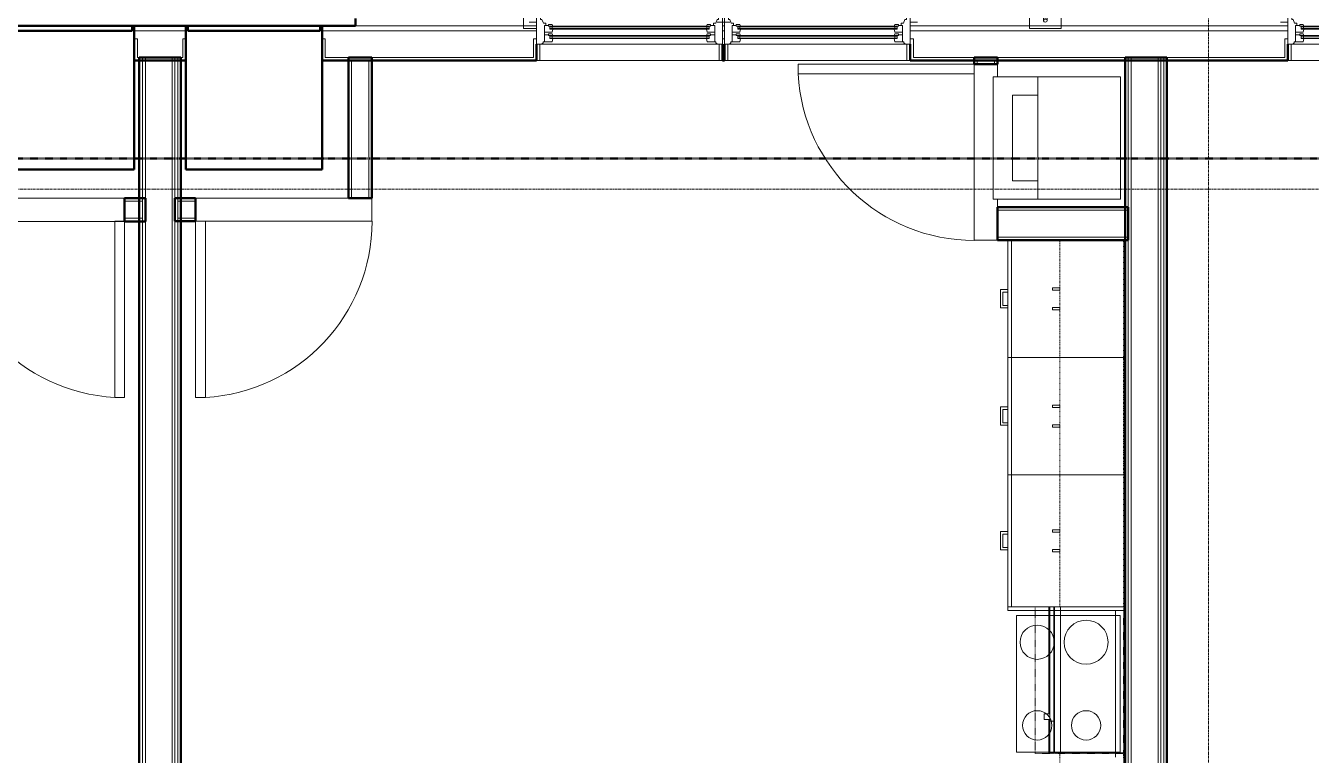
# Model space of a CAD drawing. Header units: inches. Extents: x -4235 to -464, y 9767 to 12359.
# Drawn here: x -2742.2 to -2479.3, y 10700.4 to 10849.7 of the extents above; entities that cross this region are included whole.
import ezdxf

# ---------------------------------------------------------------- set-up
doc = ezdxf.new("R2010")
doc.units = ezdxf.units.IN
doc.header["$MEASUREMENT"] = 0
for name, pattern in [('Dash', [0.25, 0.125, -0.125]), ('Dash 1_16_', [0.125, 0.0625, -0.0625]), ('Grid Line 1_2_', [0.875, 0.5, -0.125, 0.125, -0.125]), ('Overhead', [0.15625, 0.09375, -0.0625])]:
    doc.linetypes.add(name, pattern=pattern)
for name, color, linetype, lineweight in [('0-1', 7, 'Continuous', 5), ('0-2', 10, 'Continuous', 9), ('A-DOOR-1', 10, 'Continuous', 9), ('A-DOOR-2', 50, 'Continuous', 20), ('A-GENM', 5, 'Continuous', 9), ('A-GENM-4', 5, 'Continuous', 50), ('A-GLAZ-1', 151, 'Continuous', 9), ('A-GLAZ-2', 151, 'Continuous', 20), ('A-WALL', 113, 'Continuous', 13), ('A-WALL-1', 7, 'Continuous', 50), ('A-WALL-2', 250, 'Continuous', 13), ('A-WALL-3', 10, 'Continuous', 9), ('A-WALL-4', 254, 'Continuous', 9), ('A-WALL-5', 113, 'Continuous', 9), ('A-WALL-6', 113, 'Continuous', 50), ('C-PROP-LINE-1', 91, 'Dash 1_16_', 50), ('I-WALL-1', 7, 'Continuous', 50), ('P-SANR-FIXT-1', 10, 'Continuous', 9), ('Q-CASE-1', 254, 'Continuous', 9), ('Q-CASE-2', 10, 'Continuous', 9), ('Q-CASE-3', 254, 'Dash', 9), ('Q-CASE-4', 10, 'Dash', 9), ('Q-SPCQ-1', 10, 'Continuous', 9), ('Q-SPCQ-2', 91, 'Overhead', 9), ('S-GRID-1', 1, 'Grid Line 1_2_', 9)]:
    doc.layers.add(name, color=color, linetype=linetype, lineweight=lineweight)

# ---------------------------------------------------------------- blocks, each defined once
blk = doc.blocks.new('SWING - SINGLE - FLUSH - 36_ x 80_ - OFFSET PIVOT DOOR AT MAGIC PAK AND WASHER_DRYER-3199415-BACKGROUND - RCP - 2ND FLOOR')
at = {"layer": 'A-DOOR-1'}
blk.add_arc((18, -2.37), 36.07, 180, 266.8211, dxfattribs=at)
at = {"layer": 'A-DOOR-2'}
for p, q in [((16, -2.37), (16, -38.39)), ((18, -2.37), (16, -2.37)), ((18, -2.37), (18, -38.39)), ((18, -38.39), (16, -38.39))]:
    blk.add_line(p, q, dxfattribs=at)
blk = doc.blocks.new('SWING - SINGLE - FLUSH - 36_ x 80_ - OFFSET PIVOT DOOR AT MAGIC PAK AND WASHER_DRYER-3199414-BACKGROUND - RCP - 2ND FLOOR')
at = {"layer": 'A-DOOR-1'}
blk.add_arc((18, 2.37), 36.07, 93.1789, 180, dxfattribs=at)
at = {"layer": 'A-DOOR-2'}
for p, q in [((16, 2.37), (16, 38.39)), ((18, 38.39), (16, 38.39)), ((18, 2.37), (18, 38.39)), ((18, 2.37), (16, 2.37))]:
    blk.add_line(p, q, dxfattribs=at)
blk = doc.blocks.new('Range - 24_ x 30_-2320547-BACKGROUND - RCP - 2ND FLOOR')
at = {"layer": 'Q-SPCQ-1'}
blk.add_line((0, 22), (30, 22), dxfattribs=at)
for centre, radius, start, end in [((6.5, 16), 4.5, 360, 180), ((23.5, 16), 3, 360, 180), ((6.5, 16), 4.5, 180, 360), ((23.5, 16), 3, 180, 0), ((6.5, 6), 3.5, 360, 180), ((23.5, 6), 3, 360, 180), ((6.5, 6), 3.5, 180, 0), ((23.5, 6), 3, 180, 360)]:
    blk.add_arc(centre, radius, start, end, dxfattribs=at)
blk = doc.blocks.new('Stacked Washer and Dryer - 26_x25_ - Private-1352637-BACKGROUND - RCP - 2ND FLOOR')
at = {"layer": 'P-SANR-FIXT-1'}
for p, q in [((26, 12.5), (0, 12.5)), ((0, -12.5), (0, 12.5)), ((16.90625, 12.5), (16.90625, -12.5)), ((26, 12.5), (26, -12.5)), ((16.90625, 8.75), (22.09375, 8.75)), ((22.09375, 8.75), (22.09375, -8.75)), ((22.09375, -8.75), (16.90625, -8.75)), ((0, -12.5), (26, -12.5))]:
    blk.add_line(p, q, dxfattribs=at)
blk = doc.blocks.new('30quot_MicrowaveVent_11166 - 70cm miele oven-V20-BACKGROUND - RCP - 2ND FLOOR')
at = {"layer": 'Q-CASE-1'}
for p, q in [((-14.2, -0.37), (-14.2, -13.23)), ((15.68, -0.37), (15.68, 0)), ((-14.2, -13.23), (-14.2, -14.49)), ((-13.45, -13.23), (-14.2, -13.23)), ((-14.2, -14.49), (-13.45, -14.49)), ((-13.45, -14.61), (-14.2, -14.61)), ((-14.2, -14.61), (-14.2, -15.39)), ((-14.2, -15.39), (-14.2, -15.6)), ((-14.2, -15.39), (-13.45, -15.39)), ((-14.2, -15.6), (-13.45, -15.6)), ((15.55, -13.23), (-12.45, -13.23)), ((-12.45, -14.49), (15.55, -14.49)), ((9.18, -14.61), (-12.45, -14.61)), ((-12.45, -15.39), (9.18, -15.39)), ((-12.45, -15.6), (7.69, -15.6)), ((7.69, -15.39), (7.69, -16.55)), ((8.88, -16.55), (8.88, -15.39)), ((8.88, -15.6), (15.55, -15.6)), ((9.18, -14.61), (9.18, -15.39)), ((15.55, -14.61), (9.18, -14.61)), ((9.18, -14.61), (9.18, -15.39)), ((9.18, -15.39), (15.55, -15.39)), ((7.69, -16.55), (7.69, -16.55)), ((7.69, -16.6), (8.88, -16.6))]:
    blk.add_line(p, q, dxfattribs=at)
at = {"layer": 'Q-CASE-2'}
for p, q in [((-14.2, 0), (-14.2, -0.37)), ((-13.45, 0), (-14.2, 0)), ((15.68, 0), (-13.45, 0)), ((15.68, -13.23), (15.68, -0.37)), ((-12.45, -13.23), (-13.45, -13.23)), ((-13.45, -14.49), (-12.45, -14.49)), ((-12.45, -14.61), (-13.45, -14.61)), ((-13.45, -15.39), (-12.45, -15.39)), ((-13.45, -15.6), (-12.45, -15.6)), ((15.68, -13.23), (15.55, -13.23)), ((15.55, -14.49), (15.68, -14.49)), ((15.68, -14.61), (15.55, -14.61)), ((15.55, -15.39), (15.68, -15.39)), ((15.55, -15.6), (15.68, -15.6)), ((15.68, -14.49), (15.68, -13.23)), ((15.68, -14.61), (15.68, -15.39)), ((15.68, -15.6), (15.68, -15.39))]:
    blk.add_line(p, q, dxfattribs=at)
blk = doc.blocks.new('Base Cabinet 3 Drawer 230 - Base Cabinet 3 Drawer 230 27_-2571739-BACKGROUND - RCP - 2ND FLOOR')
at = {"layer": 'Q-CASE-2'}
for p, q in [((-12.76, -23.25), (-12.76, 0)), ((-12.76, 0), (14.24, 0)), ((14.24, 0), (14.24, -23.25)), ((-12.76, -23.25), (-12.76, -24)), ((14.24, -23.25), (-12.76, -23.25)), ((14.24, -24), (14.24, -23.25)), ((-12.76, -24), (14.24, -24)), ((-0.64, -24), (-1.14, -24)), ((-1.14, -25.5), (-1.14, -24)), ((2.61, -25.5), (-1.14, -25.5)), ((-0.64, -25), (-0.64, -24)), ((-0.64, -25), (2.11, -25)), ((2.11, -25), (2.11, -24)), ((2.11, -24), (2.61, -24)), ((2.61, -24), (2.61, -25.5))]:
    blk.add_line(p, q, dxfattribs=at)
blk = doc.blocks.new('Base Cabinet 3 Drawer 230 - Base Cabinet 3 Drawer 230 24_-2554933-BACKGROUND - RCP - 2ND FLOOR')
at = {"layer": 'Q-CASE-2'}
for p, q in [((-11.26, -23.25), (-11.26, 0)), ((-11.26, 0), (12.74, 0)), ((12.74, 0), (12.74, -23.25)), ((-11.26, -23.25), (-11.26, -24)), ((12.74, -23.25), (-11.26, -23.25)), ((12.74, -24), (12.74, -23.25)), ((-11.26, -24), (12.74, -24)), ((-0.64, -24), (-1.14, -24)), ((-1.14, -25.5), (-1.14, -24)), ((2.61, -25.5), (-1.14, -25.5)), ((-0.64, -25), (-0.64, -24)), ((-0.64, -25), (2.11, -25)), ((2.11, -25), (2.11, -24)), ((2.11, -24), (2.61, -24)), ((2.61, -24), (2.61, -25.5))]:
    blk.add_line(p, q, dxfattribs=at)
blk = doc.blocks.new('Base Cabinet 3 Drawer 230 - Base Cabinet 3 Drawer 230 24_-2578604-BACKGROUND - RCP - 2ND FLOOR')
at = {"layer": 'Q-CASE-2'}
for p, q in [((-11.26, 24), (12.74, 24)), ((-11.26, 23.25), (-11.26, 24)), ((-1.14, 24), (-1.14, 25.5)), ((-1.14, 25.5), (2.61, 25.5)), ((-1.14, 24), (-0.64, 24)), ((2.11, 25), (-0.64, 25)), ((-0.64, 24), (-0.64, 25)), ((2.11, 24), (2.11, 25)), ((2.61, 24), (2.11, 24)), ((2.61, 25.5), (2.61, 24)), ((12.74, 24), (12.74, 23.25)), ((12.74, 23.25), (-11.26, 23.25)), ((-11.26, 23.25), (-11.26, 0)), ((12.74, 0), (12.74, 23.25)), ((-11.26, 0), (12.74, 0))]:
    blk.add_line(p, q, dxfattribs=at)
blk = doc.blocks.new('300 Series Wall Hung Cabinet_302 - 27_ X 24_-2766376-BACKGROUND - RCP - 2ND FLOOR')
at = {"layer": 'Q-CASE-1'}
for p, q in [((-1.76, 14.69), (-2.25, 14.69)), ((-2.25, 14.69), (-2.25, 13.19)), ((-2.25, 13.19), (-1.76, 13.19)), ((-1.76, 13.19), (-1.76, 14.69)), ((2.24, 14.69), (1.75, 14.69)), ((1.75, 14.69), (1.75, 13.19)), ((1.75, 13.19), (2.24, 13.19)), ((2.24, 13.19), (2.24, 14.69))]:
    blk.add_line(p, q, dxfattribs=at)
at = {"layer": 'Q-CASE-3'}
for p, q in [((-13.5, 0.19), (-13.5, 13.19)), ((-13.5, 13.19), (13.5, 13.19)), ((13.5, 13.19), (13.5, 0.19))]:
    blk.add_line(p, q, dxfattribs=at)
at = {"layer": 'Q-CASE-4'}
blk.add_line((13.5, 0.19), (-13.5, 0.19), dxfattribs=at)
blk = doc.blocks.new('300 Series Wall Hung Cabinet_302 - 24_ X 24_-V57-BACKGROUND - RCP - 2ND FLOOR')
at = {"layer": 'Q-CASE-1'}
for p, q in [((-1.76, -13.19), (-2.25, -13.19)), ((-2.25, -13.19), (-2.25, -14.69)), ((-2.25, -14.69), (-1.76, -14.69)), ((-1.76, -14.69), (-1.76, -13.19)), ((2.24, -13.19), (1.75, -13.19)), ((1.75, -13.19), (1.75, -14.69)), ((1.75, -14.69), (2.24, -14.69)), ((2.24, -14.69), (2.24, -13.19))]:
    blk.add_line(p, q, dxfattribs=at)
at = {"layer": 'Q-CASE-3'}
for p, q in [((-12, -0.19), (-12, -13.19)), ((12, -13.19), (12, -0.19)), ((-12, -13.19), (12, -13.19))]:
    blk.add_line(p, q, dxfattribs=at)
at = {"layer": 'Q-CASE-4'}
blk.add_line((12, -0.19), (-12, -0.19), dxfattribs=at)
blk = doc.blocks.new('300 Series Wall Hung Cabinet_302 - 24_ X 24_-V68-BACKGROUND - RCP - 2ND FLOOR')
at = {"layer": 'Q-CASE-1'}
for p, q in [((-1.76, 14.69), (-2.25, 14.69)), ((-2.25, 14.69), (-2.25, 13.19)), ((-2.25, 13.19), (-1.76, 13.19)), ((-1.76, 13.19), (-1.76, 14.69)), ((2.24, 14.69), (1.75, 14.69)), ((1.75, 14.69), (1.75, 13.19)), ((1.75, 13.19), (2.24, 13.19)), ((2.24, 13.19), (2.24, 14.69))]:
    blk.add_line(p, q, dxfattribs=at)
at = {"layer": 'Q-CASE-3'}
for p, q in [((-12, 0.19), (-12, 13.19)), ((-12, 13.19), (11.13, 13.19)), ((12, 0.19), (11.13, 0.19))]:
    blk.add_line(p, q, dxfattribs=at)
at = {"layer": 'Q-CASE-4'}
for p, q in [((11.13, 13.19), (12, 13.19)), ((12, 13.19), (12, 0.19)), ((11.13, 0.19), (-12, 0.19))]:
    blk.add_line(p, q, dxfattribs=at)
blk = doc.blocks.new('300 Series Wall Hung Cabinet_302 - 24_ X 24_-V69-BACKGROUND - RCP - 2ND FLOOR')
at = {"layer": 'Q-CASE-1'}
for p, q in [((-1.76, 14.69), (-2.25, 14.69)), ((-2.25, 14.69), (-2.25, 13.19)), ((-2.25, 13.19), (-1.76, 13.19)), ((-1.76, 13.19), (-1.76, 14.69)), ((2.24, 14.69), (1.75, 14.69)), ((1.75, 14.69), (1.75, 13.19)), ((1.75, 13.19), (2.24, 13.19)), ((2.24, 13.19), (2.24, 14.69))]:
    blk.add_line(p, q, dxfattribs=at)
at = {"layer": 'Q-CASE-3'}
for p, q in [((-12, 0.19), (-12, 13.19)), ((-12, 13.19), (12, 13.19))]:
    blk.add_line(p, q, dxfattribs=at)
at = {"layer": 'Q-CASE-4'}
for p, q in [((12, 13.19), (12, 0.19)), ((12, 0.19), (-12, 0.19))]:
    blk.add_line(p, q, dxfattribs=at)
blk = doc.blocks.new('Range_Hood_386 - 30_ Wide-2911716-BACKGROUND - RCP - 2ND FLOOR')
at = {"layer": 'Q-SPCQ-2'}
for p, q in [((-15, -6), (-15, 12)), ((-15, 12), (-14.24, 12)), ((-14.24, 12), (15, 12)), ((15, 12), (15, -6)), ((-14.24, -6), (-15, -6)), ((-13.24, -6), (-14.24, -6)), ((14.76, -6), (-13.24, -6)), ((15, -6), (14.76, -6))]:
    blk.add_line(p, q, dxfattribs=at)
blk = doc.blocks.new('CTR - 1st Phase - Unit Layouts_rvt-1-BACKGROUND - RCP - 2ND FLOOR')
at = {"layer": 'A-WALL-1'}
for p, q in [((-2676.2, 10814.4), (-2676.2, 10843.14)), ((-2676.2, 10843.14), (-2675.57, 10843.14)), ((-2675.57, 10843.14), (-2672.07, 10843.14)), ((-2672.07, 10843.14), (-2671.45, 10843.14)), ((-2671.45, 10843.14), (-2671.45, 10814.4)), ((-2548.25, 10841.8), (-2548.25, 10843.14)), ((-2548.25, 10843.14), (-2547.63, 10843.14)), ((-2543.5, 10841.8), (-2548.25, 10841.8)), ((-2547.63, 10843.14), (-2544.13, 10843.14)), ((-2544.13, 10843.14), (-2543.5, 10843.14)), ((-2543.5, 10843.14), (-2543.5, 10841.8)), ((-2722, 10809.64), (-2722, 10814.39)), ((-2722, 10814.39), (-2717.72, 10814.39)), ((-2717.72, 10814.39), (-2717.72, 10813.77)), ((-2717.72, 10813.77), (-2717.72, 10810.27)), ((-2711.72, 10814.4), (-2707.45, 10814.4)), ((-2711.72, 10813.77), (-2711.72, 10814.4)), ((-2711.72, 10810.27), (-2711.72, 10813.77)), ((-2707.45, 10814.4), (-2707.45, 10809.65)), ((-2671.45, 10814.4), (-2676.2, 10814.4)), ((-2543.5, 10805.8), (-2543.5, 10812.55)), ((-2543.5, 10812.55), (-2516.75, 10812.55)), ((-2516.75, 10812.55), (-2516.75, 10805.8)), ((-2717.72, 10809.64), (-2722, 10809.64)), ((-2717.72, 10810.27), (-2717.72, 10809.64)), ((-2711.72, 10809.65), (-2711.72, 10810.27)), ((-2707.45, 10809.65), (-2711.72, 10809.65)), ((-2516.75, 10805.8), (-2543.5, 10805.8))]:
    blk.add_line(p, q, dxfattribs=at)
at = {"layer": 'A-WALL-2'}
for p, q in [((-2675.57, 10842.51), (-2672.07, 10842.51)), ((-2675.57, 10842.51), (-2675.57, 10814.4)), ((-2672.07, 10842.51), (-2672.07, 10814.4)), ((-2547.63, 10842.51), (-2547.63, 10841.8)), ((-2547.63, 10842.51), (-2544.13, 10842.51)), ((-2544.13, 10842.51), (-2544.13, 10841.8)), ((-2722, 10813.77), (-2718.35, 10813.77)), ((-2718.35, 10813.77), (-2718.35, 10810.27)), ((-2707.45, 10813.77), (-2711.1, 10813.77)), ((-2711.1, 10810.27), (-2711.1, 10813.77)), ((-2722, 10810.27), (-2718.35, 10810.27)), ((-2707.45, 10810.27), (-2711.1, 10810.27)), ((-2543.5, 10811.93), (-2516.75, 10811.93)), ((-2543.5, 10806.43), (-2516.75, 10806.43))]:
    blk.add_line(p, q, dxfattribs=at)
at = {"layer": 'A-WALL-3'}
for p, q in [((-2548.25, 10841.8), (-2548.25, 10805.8)), ((-2543.5, 10839.2), (-2543.5, 10841.8)), ((-2722, 10814.39), (-2753.25, 10814.39)), ((-2676.2, 10814.4), (-2707.45, 10814.4)), ((-2671.45, 10809.65), (-2671.45, 10814.4)), ((-2543.5, 10812.55), (-2543.5, 10814.2)), ((-2753.25, 10809.64), (-2722, 10809.64)), ((-2707.45, 10809.65), (-2676.2, 10809.65)), ((-2671.45, 10809.65), (-2676.2, 10809.65)), ((-2543.5, 10805.8), (-2548.25, 10805.8))]:
    blk.add_line(p, q, dxfattribs=at)
at = {"layer": 'A-WALL-4'}
for p, q in [((-2543.5, 10841.8), (-2548.25, 10841.8)), ((-2722, 10809.64), (-2722, 10814.39)), ((-2707.45, 10814.4), (-2707.45, 10809.65)), ((-2671.45, 10814.4), (-2676.2, 10814.4)), ((-2543.5, 10805.8), (-2543.5, 10812.55))]:
    blk.add_line(p, q, dxfattribs=at)
at = {"layer": 'A-WALL-5'}
for p, q in [((-2541.37, 10805.8), (-2517.37, 10805.8)), ((-2541.37, 10795.68), (-2541.37, 10805.8)), ((-2517.37, 10805.8), (-2541.37, 10805.8)), ((-2541.37, 10795.68), (-2541.37, 10805.8)), ((-2517.37, 10805.8), (-2517.37, 10730.05)), ((-2517.37, 10805.8), (-2517.37, 10730.05)), ((-2541.37, 10795.18), (-2541.37, 10795.68)), ((-2541.37, 10792.43), (-2541.37, 10795.18)), ((-2541.37, 10792.43), (-2541.37, 10795.18)), ((-2541.37, 10791.93), (-2541.37, 10792.43)), ((-2541.37, 10771.68), (-2541.37, 10791.93)), ((-2541.37, 10771.68), (-2541.37, 10791.93)), ((-2541.37, 10771.18), (-2541.37, 10771.68)), ((-2541.37, 10768.43), (-2541.37, 10771.18)), ((-2541.37, 10768.43), (-2541.37, 10771.18)), ((-2541.37, 10767.93), (-2541.37, 10768.43)), ((-2541.37, 10746.18), (-2541.37, 10767.93)), ((-2541.37, 10746.18), (-2541.37, 10767.93)), ((-2541.37, 10745.68), (-2541.37, 10746.18)), ((-2541.37, 10742.93), (-2541.37, 10745.68)), ((-2541.37, 10742.93), (-2541.37, 10745.68)), ((-2541.37, 10742.43), (-2541.37, 10742.93)), ((-2541.37, 10730.05), (-2541.37, 10742.43)), ((-2541.37, 10730.05), (-2541.37, 10742.43)), ((-2517.37, 10730.05), (-2541.37, 10730.05)), ((-2517.37, 10730.05), (-2541.37, 10730.05)), ((-2539.62, 10729.05), (-2539.62, 10701.05)), ((-2518.37, 10729.05), (-2539.62, 10729.05)), ((-2539.62, 10729.05), (-2539.62, 10701.05)), ((-2518.37, 10729.05), (-2539.62, 10729.05)), ((-2518.37, 10701.05), (-2518.37, 10729.05)), ((-2518.37, 10729.05), (-2518.37, 10701.05)), ((-2539.62, 10701.05), (-2518.37, 10701.05)), ((-2539.62, 10701.05), (-2518.37, 10701.05))]:
    blk.add_line(p, q, dxfattribs=at)
at = {"layer": '0-2'}
for name, p, rotation in [('SWING - SINGLE - FLUSH - 36_ x 80_ - OFFSET PIVOT DOOR AT MAGIC PAK AND WASHER_DRYER-3199414-BACKGROUND - RCP - 2ND FLOOR', (-2545.88, 10823.8), 89.9999999998547), ('Stacked Washer and Dryer - 26_x25_ - Private-1352637-BACKGROUND - RCP - 2ND FLOOR', (-2518.34, 10826.7), 180), ('SWING - SINGLE - FLUSH - 36_ x 80_ - OFFSET PIVOT DOOR AT MAGIC PAK AND WASHER_DRYER-3199414-BACKGROUND - RCP - 2ND FLOOR', (-2689.45, 10812.02), 180), ('Base Cabinet 3 Drawer 230 - Base Cabinet 3 Drawer 230 24_-2578604-BACKGROUND - RCP - 2ND FLOOR', (-2517.37, 10793.06), 90.0000000000099), ('300 Series Wall Hung Cabinet_302 - 24_ X 24_-V69-BACKGROUND - RCP - 2ND FLOOR', (-2517.56, 10793.8), 89.99999999996454), ('Base Cabinet 3 Drawer 230 - Base Cabinet 3 Drawer 230 24_-2554933-BACKGROUND - RCP - 2ND FLOOR', (-2517.37, 10770.54), 269.9999999999203), ('300 Series Wall Hung Cabinet_302 - 24_ X 24_-V57-BACKGROUND - RCP - 2ND FLOOR', (-2517.56, 10769.8), 269.9999999999645), ('Base Cabinet 3 Drawer 230 - Base Cabinet 3 Drawer 230 27_-2571739-BACKGROUND - RCP - 2ND FLOOR', (-2517.37, 10745.04), 269.9999999999203), ('300 Series Wall Hung Cabinet_302 - 27_ X 24_-2766376-BACKGROUND - RCP - 2ND FLOOR', (-2517.56, 10744.3), 89.99999999996454), ('Range_Hood_386 - 30_ Wide-2911716-BACKGROUND - RCP - 2ND FLOOR', (-2529.75, 10715.8), 269.9999999999054), ('30quot_MicrowaveVent_11166 - 70cm miele oven-V20-BACKGROUND - RCP - 2ND FLOOR', (-2517.37, 10716.6), 269.9999999999657), ('Range - 24_ x 30_-2320547-BACKGROUND - RCP - 2ND FLOOR', (-2541.37, 10730.05), 269.9999999998397), ('300 Series Wall Hung Cabinet_302 - 24_ X 24_-V68-BACKGROUND - RCP - 2ND FLOOR', (-2517.56, 10688.92), 89.99999999996454)]:
    blk.add_blockref(name, p, dxfattribs=dict(at, rotation=rotation))
blk.add_blockref('SWING - SINGLE - FLUSH - 36_ x 80_ - OFFSET PIVOT DOOR AT MAGIC PAK AND WASHER_DRYER-3199415-BACKGROUND - RCP - 2ND FLOOR', (-2740, 10812.02), dxfattribs=at)
blk = doc.blocks.new('CTR - 1st Phase - Common Walls_rvt-1-BACKGROUND - RCP - 2ND FLOOR')
at = {"layer": 'A-WALL-2'}
for p, q in [((-2718.35, 10476.16), (-2718.35, 10843.14)), ((-2717.72, 10476.16), (-2717.72, 10843.14)), ((-2712.22, 10476.16), (-2712.22, 10843.14)), ((-2711.72, 10476.16), (-2711.72, 10843.14)), ((-2711.1, 10476.16), (-2711.1, 10843.14)), ((-2516.75, 10458.16), (-2516.75, 10843.14)), ((-2516.12, 10458.16), (-2516.12, 10843.14)), ((-2510.62, 10458.16), (-2510.62, 10843.14)), ((-2510.12, 10458.16), (-2510.12, 10843.14)), ((-2509.5, 10511.59), (-2509.5, 10843.14))]:
    blk.add_line(p, q, dxfattribs=at)
at = {"layer": 'I-WALL-1'}
for p, q in [((-2718.97, 10476.16), (-2718.97, 10843.14)), ((-2718.97, 10843.14), (-2710.47, 10843.14)), ((-2710.47, 10843.14), (-2710.47, 10476.16)), ((-2517.37, 10458.16), (-2517.37, 10843.14)), ((-2517.37, 10843.14), (-2508.87, 10843.14)), ((-2508.87, 10843.14), (-2508.87, 10636.57))]:
    blk.add_line(p, q, dxfattribs=at)
blk = doc.blocks.new('Basic Wall _ EXT - FIBER CEMENT - LARGE - ___-2505166-BACKGROUND - RCP - 2ND FLOOR')
at = {"layer": 'A-WALL-5'}
for p, q in [((-2720.42, 10849.64), (-2747.42, 10849.64)), ((-2719.99, 10849.64), (-2720.42, 10849.64)), ((-2719.99, 10849.64), (-2709.46, 10849.64)), ((-2709.46, 10849.64), (-2719.99, 10849.64)), ((-2709.02, 10849.64), (-2709.46, 10849.64)), ((-2682.02, 10849.64), (-2709.02, 10849.64)), ((-2681.59, 10849.64), (-2682.02, 10849.64)), ((-2681.59, 10849.64), (-2674.76, 10849.64)), ((-2674.76, 10849.64), (-2681.59, 10849.64)), ((-2674.76, 10849.64), (-2637.74, 10849.64)), ((-2637.74, 10849.64), (-2674.76, 10849.64)), ((-2599.71, 10849.64), (-2599.34, 10849.64)), ((-2599.34, 10849.64), (-2599.71, 10849.64)), ((-2561.28, 10849.64), (-2484.14, 10849.64)), ((-2484.14, 10849.64), (-2561.28, 10849.64))]:
    blk.add_line(p, q, dxfattribs=at)
blk = doc.blocks.new('Window-Double_Hung-Andersen-400_Series-Tilt_Wash - DOUBLE HUNG - REVERSE COTTAGE - 2ND FLOOR-2888385-BACKGROUND - RCP - 2ND FLOOR')
at = {"layer": 'A-GLAZ-1'}
for p, q in [((-16.29, 2.5), (-15.7, 2.5)), ((-16.29, 2.12), (-15.7, 2.12)), ((-16.29, 0.56), (-15.7, 0.56)), ((-16.29, 0.19), (-15.7, 0.19)), ((-15.82, 2.5), (-15.82, 2.12)), ((-15.82, 0.56), (-15.82, 0.19)), ((-15.7, 2.62), (15.7, 2.62)), ((-15.7, 2.5), (15.7, 2.5)), ((-15.7, 2.12), (15.7, 2.12)), ((-15.7, 2), (15.7, 2)), ((-15.7, 0.69), (15.7, 0.69)), ((-15.7, 0.56), (15.7, 0.56)), ((-15.7, 0.19), (15.7, 0.19)), ((-15.7, 0.06), (15.7, 0.06)), ((16.29, 2.5), (15.7, 2.5)), ((16.29, 2.12), (15.7, 2.12)), ((16.29, 0.56), (15.7, 0.56)), ((16.29, 0.19), (15.7, 0.19)), ((15.82, 2.5), (15.82, 2.12)), ((15.82, 0.56), (15.82, 0.19)), ((-19.01, -2.44), (-19.01, -3.94)), ((-19.01, -2.44), (-18.95, -2.44)), ((18.95, -1.06), (-18.95, -1.06)), ((-18.95, -1.06), (-18.95, -4.44)), ((-18.32, -1.06), (-18.32, -4.44)), ((18.32, -1.06), (18.32, -4.44)), ((18.95, -4.44), (18.95, -1.06)), ((18.95, -2.44), (19.01, -2.44)), ((19.01, -3.94), (19.01, -2.44)), ((-19.01, -3.94), (-18.95, -3.94)), ((-18.95, -4.44), (18.95, -4.44)), ((18.95, -3.94), (19.01, -3.94))]:
    blk.add_line(p, q, dxfattribs=at)
at = {"layer": 'A-GLAZ-2'}
for p, q in [((-19.01, 3.44), (-20.51, 3.44)), ((19.01, 4.81), (-19.01, 4.81)), ((-19.01, 4.81), (-19.01, -1.06)), ((-18.2, 4.81), (-18.2, 4)), ((-18.2, 4), (-17.92, 4)), ((-17.92, 4), (-17.61, 3.19)), ((-17.61, 3.19), (-17.14, 3.19)), ((-17.42, 2.75), (-16.57, 2.75)), ((-17.42, 2.75), (-17.42, -0.56)), ((-17.14, 3.19), (-17.14, 2.75)), ((-15.86, 2.97), (-16.57, 2.97)), ((-16.57, 2.62), (-16.57, 2.97)), ((-15.86, 2.97), (-15.7, 2.62)), ((15.86, 2.97), (15.7, 2.62)), ((15.86, 2.97), (16.57, 2.97)), ((16.57, 2.62), (16.57, 2.97)), ((17.42, 2.75), (16.57, 2.75)), ((17.14, 3.19), (17.14, 2.75)), ((17.61, 3.19), (17.14, 3.19)), ((17.42, 2.75), (17.42, -0.56)), ((17.92, 4), (17.61, 3.19)), ((18.2, 4), (17.92, 4)), ((18.2, 4.81), (18.2, 4)), ((19.01, -1.06), (19.01, 4.81)), ((19.01, 3.44), (20.51, 3.44)), ((-17.42, 1.37), (-15.86, 1.37)), ((-17.42, 0.81), (-16.57, 0.81)), ((-15.7, 2.62), (-16.57, 2.62)), ((-15.86, 1.03), (-16.57, 1.03)), ((-16.57, 0.69), (-16.57, 1.03)), ((-15.7, 0.69), (-16.57, 0.69)), ((-16.29, 2.62), (-16.29, 2)), ((-15.7, 2), (-16.29, 2)), ((-16.29, 0.69), (-16.29, 0.06)), ((-15.7, 0.06), (-16.29, 0.06)), ((-15.86, 1.37), (-15.7, 2)), ((-15.86, 1.03), (-15.7, 0.69)), ((-15.86, -0.56), (-15.7, 0.06)), ((15.7, 2.62), (16.57, 2.62)), ((15.7, 2), (16.29, 2)), ((15.86, 1.37), (15.7, 2)), ((15.86, 1.03), (15.7, 0.69)), ((15.7, 0.69), (16.57, 0.69)), ((15.7, 0.06), (16.29, 0.06)), ((15.86, -0.56), (15.7, 0.06)), ((17.42, 1.37), (15.86, 1.37)), ((15.86, 1.03), (16.57, 1.03)), ((16.29, 2.62), (16.29, 2)), ((16.29, 0.69), (16.29, 0.06)), ((16.57, 0.69), (16.57, 1.03)), ((17.42, 0.81), (16.57, 0.81)), ((-19.01, -1.06), (19.01, -1.06)), ((-17.67, -0.78), (-18, -1.06)), ((-17.67, -0.78), (-17.67, -0.56)), ((-17.67, -0.56), (-15.86, -0.56)), ((17.67, -0.56), (15.86, -0.56)), ((17.67, -0.78), (17.67, -0.56)), ((17.67, -0.78), (18, -1.06))]:
    blk.add_line(p, q, dxfattribs=at)
blk = doc.blocks.new('V-Series_EWC4_SPVU_RFA_2015 - 2ND AND 3RD FLOOR-2226480-BACKGROUND - RCP - 2ND FLOOR')
at = {"layer": 'A-GENM-4'}
for p, q in [((-3858.97, 11734.83), (-3858.97, 11735.26)), ((-3858.97, 11735.26), (-3829.54, 11735.26)), ((-3829.54, 11735.26), (-3829.54, 11707.39)), ((-3858.97, 11734.33), (-3858.97, 11734.83)), ((-3858.97, 11734.83), (-3857.97, 11734.83)), ((-3857.97, 11734.83), (-3858.97, 11734.83)), ((-3858.97, 11708.33), (-3858.97, 11734.33)), ((-3857.97, 11734.83), (-3857.97, 11734.33)), ((-3857.97, 11707.83), (-3857.97, 11734.83)), ((-3857.97, 11734.33), (-3857.97, 11708.33)), ((-3858.97, 11707.83), (-3858.97, 11708.33)), ((-3857.97, 11707.83), (-3858.97, 11707.83)), ((-3858.97, 11707.39), (-3858.97, 11707.83)), ((-3858.97, 11707.83), (-3857.97, 11707.83)), ((-3829.54, 11707.39), (-3858.97, 11707.39)), ((-3857.97, 11708.33), (-3857.97, 11707.83))]:
    blk.add_line(p, q, dxfattribs=at)
blk = doc.blocks.new('Walls 103 - Walls 1-2572478-BACKGROUND - RCP - 2ND FLOOR')
at = {"layer": 'A-WALL-5'}
for p, q in [((-2536.94, 10851.39), (-2536.94, 10849.64)), ((-2536.94, 10849.64), (-2536.94, 10849.08)), ((-2535.99, 10849.08), (-2536.94, 10849.08)), ((-2536.94, 10849.08), (-2530.44, 10849.08)), ((-2534.54, 10849.08), (-2535.99, 10849.08)), ((-2533.69, 10849.08), (-2534.54, 10849.08)), ((-2534.07, 10851.39), (-2534.07, 10850.71)), ((-2532.85, 10849.08), (-2533.69, 10849.08)), ((-2533.32, 10850.71), (-2533.32, 10851.39)), ((-2532.07, 10849.08), (-2532.85, 10849.08)), ((-2530.44, 10849.08), (-2532.07, 10849.08)), ((-2530.44, 10849.64), (-2530.44, 10851.39)), ((-2530.44, 10849.08), (-2530.44, 10849.64))]:
    blk.add_line(p, q, dxfattribs=at)
for centre, start_param, end_param in [((-2533.69, 10913.76), 2.994857, 3.141593), ((-2533.69, 10913.76), 3.19067, 6.234108), ((-2533.69, 10913.76), 0.094304, 0.261799), ((-2533.69, 10850.71), 2.879793, 3.119324), ((-2533.69, 10850.71), 3.141593, 3.403392), ((-2533.69, 10850.71), 2.698715, 2.879092), ((-2533.69, 10850.71), 3.403392, 5.759587), ((-2533.69, 10850.71), 2.356194, 2.61664), ((-2533.69, 10850.71), 2.094395, 2.354281), ((-2533.69, 10850.71), 1.832596, 2.092053), ((-2533.69, 10850.71), 1.570796, 1.829985), ((-2533.69, 10850.71), 1.308997, 1.568095), ((-2533.69, 10850.71), 1.047198, 1.30639), ((-2533.69, 10850.71), 0.785398, 1.044861), ((-2533.69, 10850.71), 0.523599, 0.783492), ((-2533.69, 10850.71), 0.261799, 0.522251), ((-2533.69, 10850.71), 5.759587, 6.283185), ((-2533.69, 10850.71), 0, 0.261102)]:
    blk.add_ellipse(centre, major_axis=(0.375, 0), ratio=0.86769, start_param=start_param, end_param=end_param, dxfattribs=at)
blk = doc.blocks.new('Walls 104 - Walls 1-2572497-BACKGROUND - RCP - 2ND FLOOR')
at = {"layer": 'A-WALL-5'}
for p, q in [((-2640.44, 10851.37), (-2640.44, 10849.64)), ((-2640.44, 10849.64), (-2640.44, 10849.08)), ((-2640.33, 10849.08), (-2640.44, 10849.08)), ((-2640.44, 10849.08), (-2637.74, 10849.08)), ((-2639.49, 10849.08), (-2640.33, 10849.08)), ((-2638.81, 10849.08), (-2639.49, 10849.08)), ((-2637.74, 10849.08), (-2638.81, 10849.08))]:
    blk.add_line(p, q, dxfattribs=at)
for start_param, end_param in [(2.879793, 3.141593), (3.19067, 6.234108), (0, 0.261799)]:
    blk.add_ellipse((-2637.19, 10913.76), major_axis=(0.375, 0), ratio=0.86769, start_param=start_param, end_param=end_param, dxfattribs=at)
blk = doc.blocks.new('Family - ___-2835903-BACKGROUND - RCP - 2ND FLOOR')
at = {"layer": 'C-PROP-LINE-1'}
blk.add_line((-2096.82, 10822.49), (-3400.92, 10822.49), dxfattribs=at)

msp = doc.modelspace()

# ---------------------------------------------------------------- linework, layer by layer
at = {"layer": 'A-WALL'}
for p, q in [((-2674.76, 10849.64), (-2637.74, 10849.64)), ((-2599.71, 10849.64), (-2599.34, 10849.64)), ((-2561.31, 10849.64), (-2484.14, 10849.64)), ((-2719.99, 10848.64), (-2709.46, 10848.64)), ((-2719.99, 10846.95), (-2719.36, 10846.95)), ((-2719.36, 10843.14), (-2719.36, 10846.95)), ((-2710.09, 10846.95), (-2709.46, 10846.95)), ((-2710.09, 10846.95), (-2710.09, 10843.14)), ((-2681.59, 10848.64), (-2637.74, 10848.64)), ((-2681.59, 10846.95), (-2680.96, 10846.95)), ((-2680.96, 10843.14), (-2680.96, 10846.95)), ((-2638.36, 10846.95), (-2637.74, 10846.95)), ((-2638.36, 10846.95), (-2638.36, 10843.14)), ((-2599.71, 10848.64), (-2599.34, 10848.64)), ((-2599.71, 10846.95), (-2599.34, 10846.95)), ((-2561.31, 10848.64), (-2484.14, 10848.64)), ((-2561.31, 10846.95), (-2560.69, 10846.95)), ((-2560.69, 10843.14), (-2560.69, 10846.95)), ((-2484.76, 10846.95), (-2484.14, 10846.95)), ((-2484.76, 10846.95), (-2484.76, 10843.14)), ((-2710.09, 10843.14), (-2719.36, 10843.14)), ((-2638.36, 10843.14), (-2680.96, 10843.14)), ((-2484.76, 10843.14), (-2560.69, 10843.14))]:
    msp.add_line(p, q, dxfattribs=at)
at = {"layer": 'A-WALL-5'}
for p, q in [((-2637.74, 10842.51), (-2637.67, 10842.51)), ((-2599.71, 10842.51), (-2599.77, 10842.51)), ((-2599.34, 10842.51), (-2599.27, 10842.51)), ((-2561.37, 10842.51), (-2561.31, 10842.51)), ((-2484.14, 10842.51), (-2484.07, 10842.51))]:
    msp.add_line(p, q, dxfattribs=at)
at = {"layer": 'A-WALL-6'}
for p, q in [((-2719.99, 10842.51), (-2719.99, 10849.64)), ((-2719.99, 10849.64), (-2709.46, 10849.64)), ((-2709.46, 10849.64), (-2709.46, 10842.51)), ((-2681.59, 10842.51), (-2681.59, 10849.64)), ((-2681.59, 10849.64), (-2674.76, 10849.64)), ((-2674.76, 10849.64), (-2674.76, 10851.14)), ((-2637.74, 10845.89), (-2637.74, 10842.51)), ((-2599.71, 10842.51), (-2599.71, 10845.89)), ((-2599.34, 10845.89), (-2599.34, 10842.51)), ((-2561.31, 10842.51), (-2561.31, 10845.89)), ((-2484.14, 10845.89), (-2484.14, 10842.51)), ((-2709.46, 10842.51), (-2719.99, 10842.51)), ((-2637.74, 10842.51), (-2681.59, 10842.51)), ((-2599.34, 10842.51), (-2599.71, 10842.51)), ((-2484.14, 10842.51), (-2561.31, 10842.51))]:
    msp.add_line(p, q, dxfattribs=at)
at = {"layer": 'S-GRID-1'}
for p, q in [((-2500.32, 9836.18), (-2500.32, 12309.48)), ((-464.45, 10816.19), (-4185.7, 10816.19))]:
    msp.add_line(p, q, dxfattribs=at)

# ---------------------------------------------------------------- block references
at = {"layer": '0-1'}
for name in ['CTR - 1st Phase - Unit Layouts_rvt-1-BACKGROUND - RCP - 2ND FLOOR', 'CTR - 1st Phase - Common Walls_rvt-1-BACKGROUND - RCP - 2ND FLOOR']:
    msp.add_blockref(name, (0, 0), dxfattribs=at)
at = {"layer": 'A-GENM', "rotation": 269.9999999999999}
for p in [(-14455.25, 6990.67), (-14416.85, 6990.67)]:
    msp.add_blockref('V-Series_EWC4_SPVU_RFA_2015 - 2ND AND 3RD FLOOR-2226480-BACKGROUND - RCP - 2ND FLOOR', p, dxfattribs=at)
at = {"layer": 'A-GLAZ-1'}
for p in [(-2618.72, 10846.95), (-2580.32, 10846.95), (-2465.12, 10846.95)]:
    msp.add_blockref('Window-Double_Hung-Andersen-400_Series-Tilt_Wash - DOUBLE HUNG - REVERSE COTTAGE - 2ND FLOOR-2888385-BACKGROUND - RCP - 2ND FLOOR', p, dxfattribs=at)
at = {"layer": 'A-WALL-5'}
for name in ['Walls 104 - Walls 1-2572497-BACKGROUND - RCP - 2ND FLOOR', 'Walls 103 - Walls 1-2572478-BACKGROUND - RCP - 2ND FLOOR', 'Basic Wall _ EXT - FIBER CEMENT - LARGE - ___-2505166-BACKGROUND - RCP - 2ND FLOOR']:
    msp.add_blockref(name, (0, 0), dxfattribs=at)
at = {"layer": 'C-PROP-LINE-1'}
msp.add_blockref('Family - ___-2835903-BACKGROUND - RCP - 2ND FLOOR', (0, 0), dxfattribs=at)

doc.saveas('drawing.dxf')
